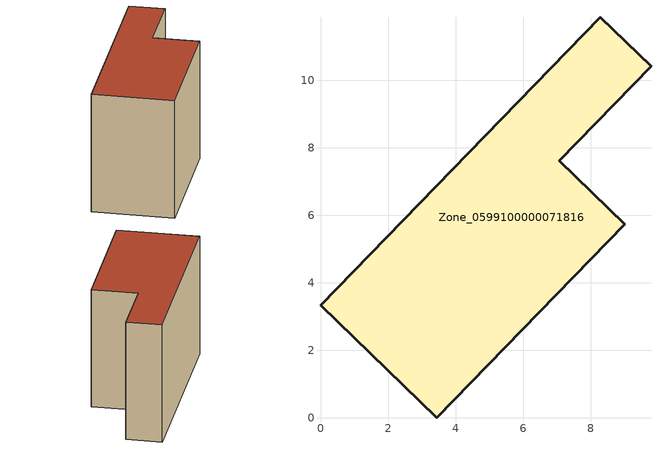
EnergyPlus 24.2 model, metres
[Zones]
Zone_0599100000071816
 floor ground (C_G): 0,3.34 8.29,11.87 9.79,10.41 7.07,7.62 9.01,5.74 3.44,0 z0
 wall outside (C_F): 3.44,0 9.01,5.74 7.07,7.62 9.79,10.41 8.29,11.87 0,3.34 3.44,0 z0:7.33
 roof outside (C_R): 8.29,11.87 0,3.34 3.44,0 9.01,5.74 7.07,7.62 9.79,10.41 z7.33
[BUILDING]
Pand.0599100000071816: North Axis=0; Terrain=City; Loads Convergence Tolerance Value=0.04; Temperature Convergence Tolerance Value=0.4; Solar Distribution=FullExterior; Maximum Number of Warmup Days=25; Minimum Number of Warmup Days=1
[Site:Location]
Rotterdam.The.Hague.AP_ZH_NLD Design_Conditions: Latitude=51.96; Longitude=4.45; Time Zone=1; Elevation=-4.5
[SITE:GROUNDTEMPERATURE:BUILDINGSURFACE]
18, 18, 18, 18, 18, 18, 18, 18, 18, 18, 18, 18
[MATERIAL] Thermal Absorptance=0.9; Solar Absorptance=0.7; Visible Absorptance=0.7
Name | Roughness | Thickness | Conductivity | Density | Specific Heat
G.TI.1946 | MediumSmooth | 0.15 | 1 | 540 | 1210
F.TI.1946 | Rough | 0.3 | 0.857143 | 1920 | 840
R.TI.1946 | MediumRough | 0.2 | 0.1 | 1500 | 1000
[CONSTRUCTION]
C_G: G.TI.1946
C_F: F.TI.1946
C_R: R.TI.1946
[ZONE]
Zone_0599100000071816: Type=1; Multiplier=1; Ceiling Height=Autocalculate; Volume=Autocalculate; Floor Area=autocalculate; Part of Total Floor Area=Yes
[ZONEINFILTRATION:DESIGNFLOWRATE]
Infil_Zone_0599100000071816: Zone or ZoneList or Space or SpaceList=Zone_0599100000071816; Schedule=AlwaysOn; Design Flow Rate Calculation Method=Flow/Area; Flow Rate per Floor Area=0.003; Constant Term Coefficient=1; Temperature Term Coefficient=0; Velocity Term Coefficient=0; Velocity Squared Term Coefficient=0
[HVACTEMPLATE:ZONE:IDEALLOADSAIRSYSTEM]
Zone_0599100000071816: Maximum Heating Supply Air Temperature=50; Minimum Cooling Supply Air Temperature=13; Maximum Heating Supply Air Humidity Ratio=0.0156; Minimum Cooling Supply Air Humidity Ratio=0.0077; Heating Limit=NoLimit; Cooling Limit=NoLimit; Dehumidification Control Type=ConstantSensibleHeatRatio; Cooling Sensible Heat Ratio=0.7; Dehumidification Setpoint=60; Humidification Control Type=None; Humidification Setpoint=30; Outdoor Air Method=None; Outdoor Air Flow Rate per Person=0.00944; Outdoor Air Flow Rate per Zone Floor Area=0; Outdoor Air Flow Rate per Zone=0; Demand Controlled Ventilation Type=None; Outdoor Air Economizer Type=NoEconomizer; Heat Recovery Type=None; Sensible Heat Recovery Effectiveness=0.7; Latent Heat Recovery Effectiveness=0.65
[ZONECONTROL:THERMOSTAT]
ThermostatControl_Zone_0599100000071816: Zone or ZoneList=Zone_0599100000071816; Control Type Schedule=DualSetpointControlType; Control 1=Thermostat_Zone_0599100000071816; Temperature Difference Between Cutout And Setpoint=0
[THERMOSTATSETPOINT:DUALSETPOINT]
Thermostat_Zone_0599100000071816: Heating Setpoint Temperature Schedule=HeatingSetpoint_Zone_0599100000071816; Cooling Setpoint Temperature Schedule=CoolingSetpoint_Zone_0599100000071816
[SCHEDULE:COMPACT]
HeatingSetpoint_Zone_0599100000071816: Through: 12/31, For: AllDays, Until: 24:00, 21
CoolingSetpoint_Zone_0599100000071816: Through: 12/31, For: AllDays, Until: 24:00, 24
DualSetpointControlType: Through: 12/31, For: AllDays, Until: 24:00, 4
AlwaysOn: Through: 12/31, For: AllDays, Until: 24:00, 1
